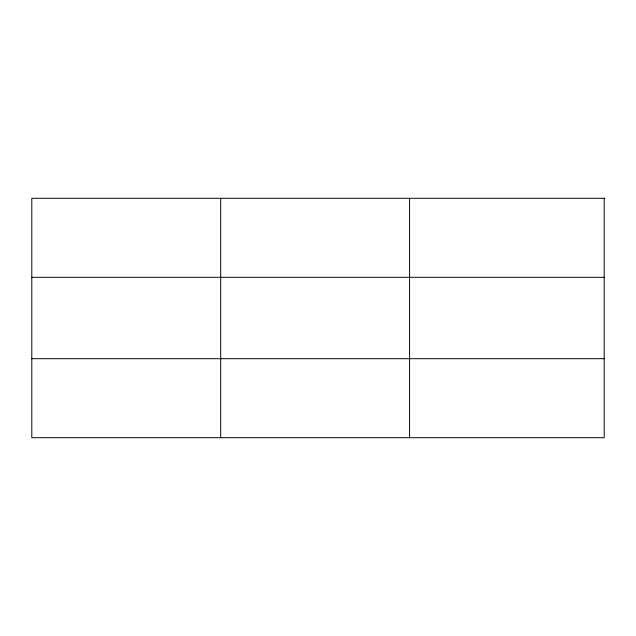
<?xml version="1.0" encoding="UTF-8"?>
<svg xmlns="http://www.w3.org/2000/svg" width="636" height="636" viewBox="0 0 636 636"><rect width="100%" height="100%" fill="white"/><g stroke="black" fill="none" stroke-linecap="round" stroke-linejoin="round"><path stroke-width="0.95" d="M220.692 198.297L220.692 437.703M409.584 198.297L409.584 437.703M31.8 277.304L604.2 277.304M31.8 358.696L604.2 358.696M604.2 198.297L604.2 437.703L31.8 437.703L31.8 198.297L604.2 198.297"/></g></svg>
